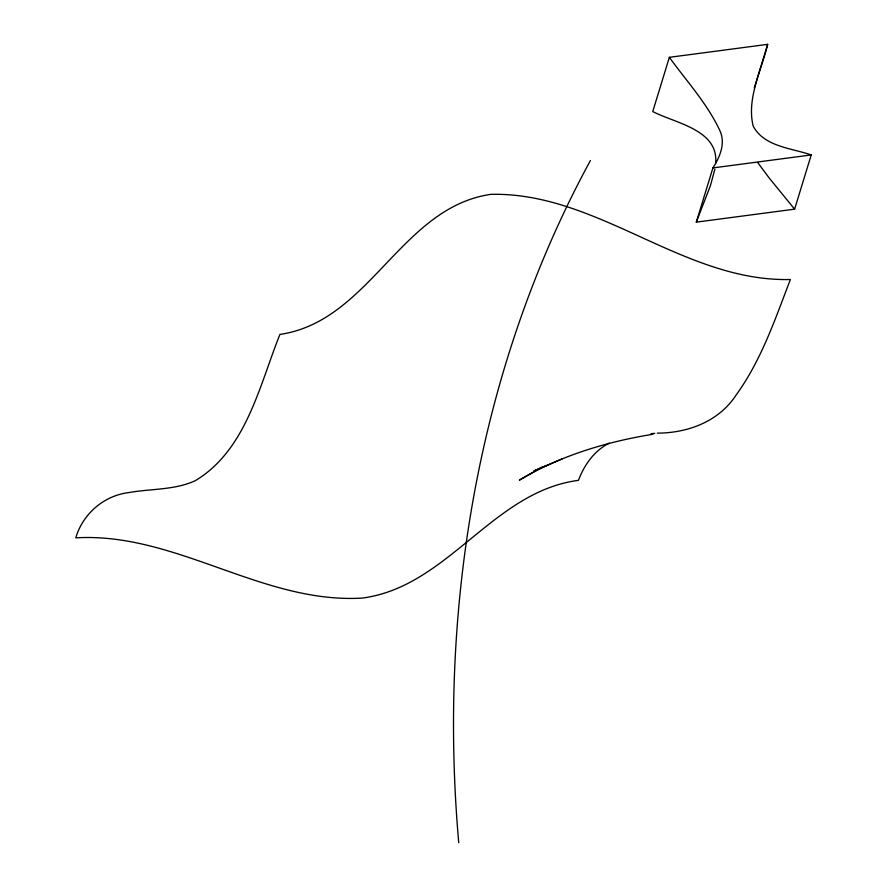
<?xml version="1.0" encoding="UTF-8"?>
<svg xmlns="http://www.w3.org/2000/svg" width="887" height="887" viewBox="0 0 887 887"><rect width="100%" height="100%" fill="white"/><g stroke="black" fill="none" stroke-linecap="round" stroke-linejoin="round"><path stroke-width="1.33" d="M715.665 163.252C718.736 129.646 675.107 123.204 652.754 111.551L669.352 57.322L767.665 44.35L754.294 87.99M714.878 169.251L710.409 185.693L696.317 222.138L794.619 209.155L811.228 154.937C791.359 148.029 764.04 146.776 753.118 125.954C746.555 98.224 761.39 70.838 767.665 44.35M696.317 222.138L712.915 167.92C719.945 156.955 725.876 143.117 719.734 130.367C707.127 103.446 686.66 81.216 669.352 57.322M590.387 160.558C477.794 367.695 438.123 609.07 458.734 842.65M609.28 443.134C594.334 450.629 584.189 464.954 578.468 480.333C492.54 491.586 448.101 586.839 362.184 598.093C262.286 603.992 175.659 531.945 75.772 537.844C82.857 513.784 104.034 495.489 129.003 492.551C151.112 488.626 174.562 490.212 195.373 480.643C246.287 449.964 259.259 385.912 279.915 334.421C369.957 321.238 400.747 207.536 490.788 194.353C597.838 191.792 683.334 282.066 790.384 279.505C775.083 319.242 761.246 360.499 735.944 395.269C718.758 421.569 687.702 433.078 657.311 433.133M542.678 466.795L519.383 480.133C560.14 455.73 606.287 441.848 652.954 434.242M546.547 465.475L533.852 470.964L562.081 458.923M712.915 167.92L811.228 154.937M651.025 433.654L654.794 433.344M794.619 209.155L769.151 177.943L757.653 162.465"/></g></svg>
